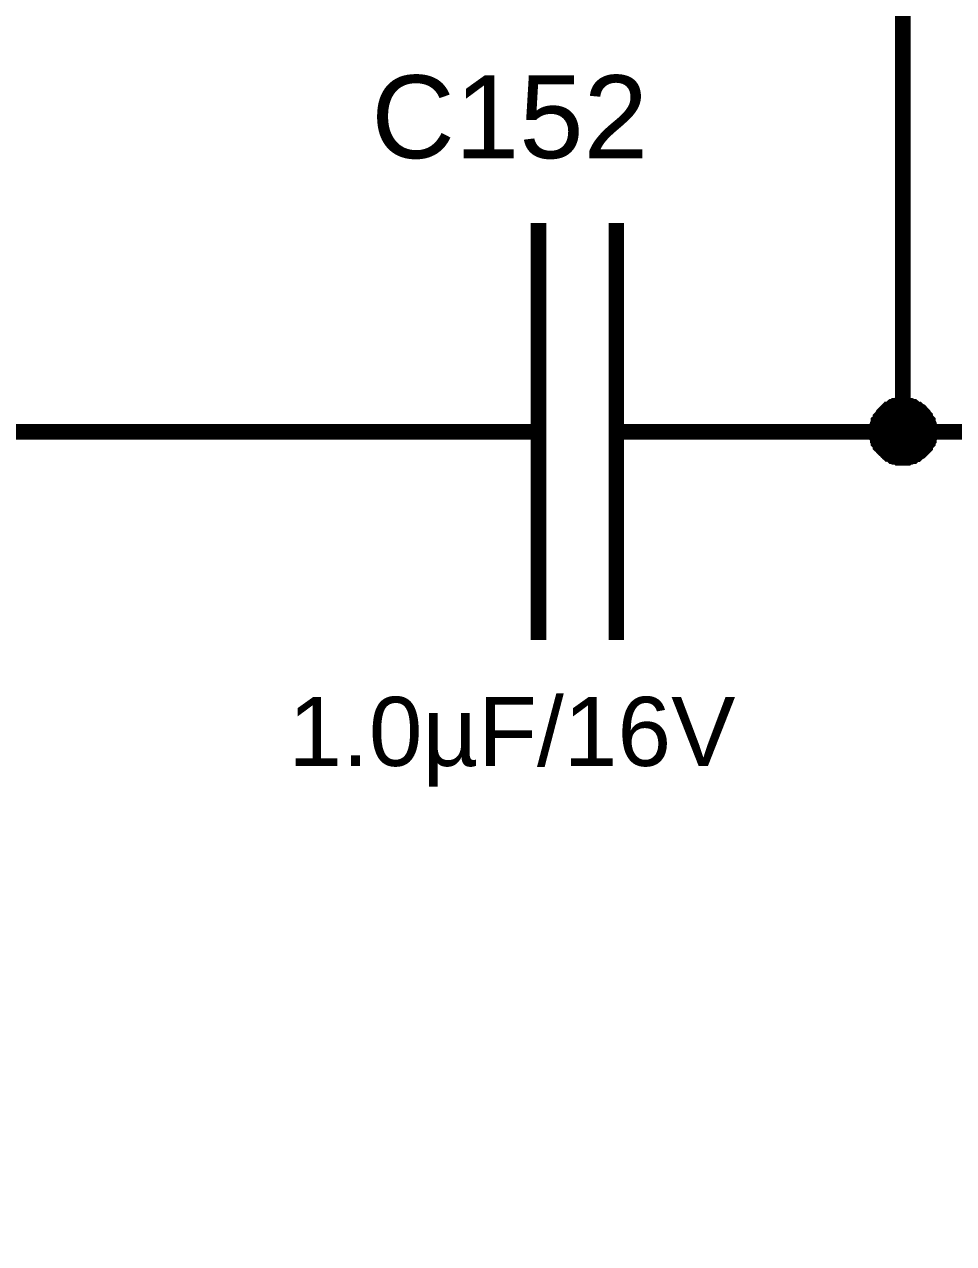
# Model space of a CAD drawing. Header units: millimetres. Extents: x -2024 to 917, y -725 to 13.
# Drawn here: x 742.59 to 760.41, y -391.87 to -368.48 of the extents above; entities that cross this region are included whole.
import ezdxf

# ---------------------------------------------------------------- set-up
doc = ezdxf.new("R2010")
doc.units = ezdxf.units.MM
doc.layers.add('Sheet', color=255, linetype='Continuous')
doc.styles.get("Standard").update_dxf_attribs({"font": 'arial.ttf'})

msp = doc.modelspace()

# ---------------------------------------------------------------- linework, layer by layer
at = {"layer": 'Sheet'}
for points, const_width in [([(694.474, -358.796), (694.474, -366.297), (699.472, -366.297), (699.472, -400.044), (741.942, -400.044), (741.942, -376.299), (749.44, -376.299)], 0.3), ([(759.437, -361.297), (759.437, -376.299), (761.936, -376.299)], 0.3), ([(752.452, -380.29), (752.452, -372.292)], 0.3), ([(753.942, -380.29), (753.942, -372.292)], 0.3), ([(758.94, -376.299), (758.94, -376.266), (758.94, -376.249), (758.94, -376.216), (758.957, -376.2), (758.957, -376.166), (758.957, -376.15), (758.973, -376.117), (758.973, -376.1), (758.99, -376.084), (759.006, -376.051), (759.006, -376.034), (759.023, -376.017), (759.039, -376.001), (759.056, -375.968), (759.072, -375.951), (759.089, -375.935), (759.106, -375.918), (759.122, -375.901), (759.139, -375.885), (759.155, -375.868), (759.172, -375.868), (759.205, -375.852), (759.221, -375.835), (759.238, -375.819), (759.271, -375.819), (759.288, -375.802), (759.304, -375.802), (759.337, -375.802), (759.354, -375.786), (759.387, -375.786), (759.403, -375.786), (759.437, -375.786)], 0.3), ([(758.94, -376.299), (758.94, -376.266), (758.94, -376.249), (758.94, -376.216), (758.957, -376.2), (758.957, -376.166), (758.957, -376.15), (758.973, -376.117), (758.973, -376.1), (758.99, -376.084), (759.006, -376.051), (759.006, -376.034), (759.023, -376.017), (759.039, -376.001), (759.056, -375.968), (759.072, -375.951), (759.089, -375.935), (759.106, -375.918), (759.122, -375.901), (759.139, -375.885), (759.155, -375.868), (759.172, -375.868), (759.205, -375.852), (759.221, -375.835), (759.238, -375.819), (759.271, -375.819), (759.288, -375.802), (759.304, -375.802), (759.337, -375.802), (759.354, -375.786), (759.387, -375.786), (759.403, -375.786), (759.437, -375.786)], 0.3), ([(758.94, -376.299), (758.94, -376.266), (758.94, -376.249), (758.94, -376.216), (758.957, -376.2), (758.957, -376.166), (758.957, -376.15), (758.973, -376.117), (758.973, -376.1), (758.99, -376.084), (759.006, -376.051), (759.006, -376.034), (759.023, -376.017), (759.039, -376.001), (759.056, -375.968), (759.072, -375.951), (759.089, -375.935), (759.106, -375.918), (759.122, -375.901), (759.139, -375.885), (759.155, -375.868), (759.172, -375.868), (759.205, -375.852), (759.221, -375.835), (759.238, -375.819), (759.271, -375.819), (759.288, -375.802), (759.304, -375.802), (759.337, -375.802), (759.354, -375.786), (759.387, -375.786), (759.403, -375.786), (759.437, -375.786)], 0.3), ([(758.94, -376.299), (758.94, -376.266), (758.94, -376.249), (758.94, -376.216), (758.957, -376.2), (758.957, -376.166), (758.957, -376.15), (758.973, -376.117), (758.973, -376.1), (758.99, -376.084), (759.006, -376.051), (759.006, -376.034), (759.023, -376.017), (759.039, -376.001), (759.056, -375.968), (759.072, -375.951), (759.089, -375.935), (759.106, -375.918), (759.122, -375.901), (759.139, -375.885), (759.155, -375.868), (759.172, -375.868), (759.205, -375.852), (759.221, -375.835), (759.238, -375.819), (759.271, -375.819), (759.288, -375.802), (759.304, -375.802), (759.337, -375.802), (759.354, -375.786), (759.387, -375.786), (759.403, -375.786), (759.437, -375.786)], 0.3), ([(758.94, -376.299), (758.94, -376.266), (758.94, -376.249), (758.94, -376.216), (758.957, -376.2), (758.957, -376.166), (758.957, -376.15), (758.973, -376.117), (758.973, -376.1), (758.99, -376.084), (759.006, -376.051), (759.006, -376.034), (759.023, -376.017), (759.039, -376.001), (759.056, -375.968), (759.072, -375.951), (759.089, -375.935), (759.106, -375.918), (759.122, -375.901), (759.139, -375.885), (759.155, -375.868), (759.172, -375.868), (759.205, -375.852), (759.221, -375.835), (759.238, -375.819), (759.271, -375.819), (759.288, -375.802), (759.304, -375.802), (759.337, -375.802), (759.354, -375.786), (759.387, -375.786), (759.403, -375.786), (759.437, -375.786)], 0.0991), ([(758.94, -376.299), (758.94, -376.266), (758.94, -376.249), (758.94, -376.216), (758.957, -376.2), (758.957, -376.166), (758.957, -376.15), (758.973, -376.117), (758.973, -376.1), (758.99, -376.084), (759.006, -376.051), (759.006, -376.034), (759.023, -376.017), (759.039, -376.001), (759.056, -375.968), (759.072, -375.951), (759.089, -375.935), (759.106, -375.918), (759.122, -375.901), (759.139, -375.885), (759.155, -375.868), (759.172, -375.868), (759.205, -375.852), (759.221, -375.835), (759.238, -375.819), (759.271, -375.819), (759.288, -375.802), (759.304, -375.802), (759.337, -375.802), (759.354, -375.786), (759.387, -375.786), (759.403, -375.786), (759.437, -375.786)], 0.0991), ([(758.94, -376.299), (758.94, -376.266), (758.94, -376.249), (758.94, -376.216), (758.957, -376.2), (758.957, -376.166), (758.957, -376.15), (758.973, -376.117), (758.973, -376.1), (758.99, -376.084), (759.006, -376.051), (759.006, -376.034), (759.023, -376.017), (759.039, -376.001), (759.056, -375.968), (759.072, -375.951), (759.089, -375.935), (759.106, -375.918), (759.122, -375.901), (759.139, -375.885), (759.155, -375.868), (759.172, -375.868), (759.205, -375.852), (759.221, -375.835), (759.238, -375.819), (759.271, -375.819), (759.288, -375.802), (759.304, -375.802), (759.337, -375.802), (759.354, -375.786), (759.387, -375.786), (759.403, -375.786), (759.437, -375.786)], 0.0991), ([(758.94, -376.299), (758.94, -376.266), (758.94, -376.249), (758.94, -376.216), (758.957, -376.2), (758.957, -376.166), (758.957, -376.15), (758.973, -376.117), (758.973, -376.1), (758.99, -376.084), (759.006, -376.051), (759.006, -376.034), (759.023, -376.017), (759.039, -376.001), (759.056, -375.968), (759.072, -375.951), (759.089, -375.935), (759.106, -375.918), (759.122, -375.901), (759.139, -375.885), (759.155, -375.868), (759.172, -375.868), (759.205, -375.852), (759.221, -375.835), (759.238, -375.819), (759.271, -375.819), (759.288, -375.802), (759.304, -375.802), (759.337, -375.802), (759.354, -375.786), (759.387, -375.786), (759.403, -375.786), (759.437, -375.786)], 0.0991), ([(759.437, -375.786), (759.437, -375.786)], 0.3), ([(759.437, -375.786), (759.47, -375.786), (759.486, -375.786), (759.519, -375.786), (759.536, -375.802), (759.569, -375.802), (759.586, -375.802), (759.619, -375.819), (759.635, -375.819), (759.652, -375.835), (759.685, -375.852), (759.701, -375.868), (759.718, -375.868), (759.735, -375.885), (759.768, -375.901), (759.784, -375.918), (759.801, -375.935), (759.817, -375.951), (759.834, -375.968), (759.85, -376.001), (759.867, -376.017), (759.867, -376.034), (759.883, -376.051), (759.9, -376.084), (759.917, -376.1), (759.917, -376.117), (759.933, -376.15), (759.933, -376.166), (759.933, -376.2), (759.95, -376.216), (759.95, -376.249), (759.95, -376.266), (759.95, -376.299)], 0.3), ([(759.437, -375.786), (759.437, -375.786)], 0.3), ([(759.437, -375.786), (759.47, -375.786), (759.486, -375.786), (759.519, -375.786), (759.536, -375.802), (759.569, -375.802), (759.586, -375.802), (759.619, -375.819), (759.635, -375.819), (759.652, -375.835), (759.685, -375.852), (759.701, -375.868), (759.718, -375.868), (759.735, -375.885), (759.768, -375.901), (759.784, -375.918), (759.801, -375.935), (759.817, -375.951), (759.834, -375.968), (759.85, -376.001), (759.867, -376.017), (759.867, -376.034), (759.883, -376.051), (759.9, -376.084), (759.917, -376.1), (759.917, -376.117), (759.933, -376.15), (759.933, -376.166), (759.933, -376.2), (759.95, -376.216), (759.95, -376.249), (759.95, -376.266), (759.95, -376.299)], 0.3), ([(759.437, -375.786), (759.437, -375.786)], 0.3), ([(759.437, -375.786), (759.47, -375.786), (759.486, -375.786), (759.519, -375.786), (759.536, -375.802), (759.569, -375.802), (759.586, -375.802), (759.619, -375.819), (759.635, -375.819), (759.652, -375.835), (759.685, -375.852), (759.701, -375.868), (759.718, -375.868), (759.735, -375.885), (759.768, -375.901), (759.784, -375.918), (759.801, -375.935), (759.817, -375.951), (759.834, -375.968), (759.85, -376.001), (759.867, -376.017), (759.867, -376.034), (759.883, -376.051), (759.9, -376.084), (759.917, -376.1), (759.917, -376.117), (759.933, -376.15), (759.933, -376.166), (759.933, -376.2), (759.95, -376.216), (759.95, -376.249), (759.95, -376.266), (759.95, -376.299)], 0.3), ([(759.437, -375.786), (759.437, -375.786)], 0.3), ([(759.437, -375.786), (759.47, -375.786), (759.486, -375.786), (759.519, -375.786), (759.536, -375.802), (759.569, -375.802), (759.586, -375.802), (759.619, -375.819), (759.635, -375.819), (759.652, -375.835), (759.685, -375.852), (759.701, -375.868), (759.718, -375.868), (759.735, -375.885), (759.768, -375.901), (759.784, -375.918), (759.801, -375.935), (759.817, -375.951), (759.834, -375.968), (759.85, -376.001), (759.867, -376.017), (759.867, -376.034), (759.883, -376.051), (759.9, -376.084), (759.917, -376.1), (759.917, -376.117), (759.933, -376.15), (759.933, -376.166), (759.933, -376.2), (759.95, -376.216), (759.95, -376.249), (759.95, -376.266), (759.95, -376.299)], 0.3), ([(759.437, -375.786), (759.437, -375.786)], 0.0991), ([(759.437, -375.786), (759.47, -375.786), (759.486, -375.786), (759.519, -375.786), (759.536, -375.802), (759.569, -375.802), (759.586, -375.802), (759.619, -375.819), (759.635, -375.819), (759.652, -375.835), (759.685, -375.852), (759.701, -375.868), (759.718, -375.868), (759.735, -375.885), (759.768, -375.901), (759.784, -375.918), (759.801, -375.935), (759.817, -375.951), (759.834, -375.968), (759.85, -376.001), (759.867, -376.017), (759.867, -376.034), (759.883, -376.051), (759.9, -376.084), (759.917, -376.1), (759.917, -376.117), (759.933, -376.15), (759.933, -376.166), (759.933, -376.2), (759.95, -376.216), (759.95, -376.249), (759.95, -376.266), (759.95, -376.299)], 0.0991), ([(759.437, -375.786), (759.437, -375.786)], 0.0991), ([(759.437, -375.786), (759.47, -375.786), (759.486, -375.786), (759.519, -375.786), (759.536, -375.802), (759.569, -375.802), (759.586, -375.802), (759.619, -375.819), (759.635, -375.819), (759.652, -375.835), (759.685, -375.852), (759.701, -375.868), (759.718, -375.868), (759.735, -375.885), (759.768, -375.901), (759.784, -375.918), (759.801, -375.935), (759.817, -375.951), (759.834, -375.968), (759.85, -376.001), (759.867, -376.017), (759.867, -376.034), (759.883, -376.051), (759.9, -376.084), (759.917, -376.1), (759.917, -376.117), (759.933, -376.15), (759.933, -376.166), (759.933, -376.2), (759.95, -376.216), (759.95, -376.249), (759.95, -376.266), (759.95, -376.299)], 0.0991), ([(759.437, -375.786), (759.437, -375.786)], 0.0991), ([(759.437, -375.786), (759.47, -375.786), (759.486, -375.786), (759.519, -375.786), (759.536, -375.802), (759.569, -375.802), (759.586, -375.802), (759.619, -375.819), (759.635, -375.819), (759.652, -375.835), (759.685, -375.852), (759.701, -375.868), (759.718, -375.868), (759.735, -375.885), (759.768, -375.901), (759.784, -375.918), (759.801, -375.935), (759.817, -375.951), (759.834, -375.968), (759.85, -376.001), (759.867, -376.017), (759.867, -376.034), (759.883, -376.051), (759.9, -376.084), (759.917, -376.1), (759.917, -376.117), (759.933, -376.15), (759.933, -376.166), (759.933, -376.2), (759.95, -376.216), (759.95, -376.249), (759.95, -376.266), (759.95, -376.299)], 0.0991), ([(759.437, -375.786), (759.437, -375.786)], 0.0991), ([(759.437, -375.786), (759.47, -375.786), (759.486, -375.786), (759.519, -375.786), (759.536, -375.802), (759.569, -375.802), (759.586, -375.802), (759.619, -375.819), (759.635, -375.819), (759.652, -375.835), (759.685, -375.852), (759.701, -375.868), (759.718, -375.868), (759.735, -375.885), (759.768, -375.901), (759.784, -375.918), (759.801, -375.935), (759.817, -375.951), (759.834, -375.968), (759.85, -376.001), (759.867, -376.017), (759.867, -376.034), (759.883, -376.051), (759.9, -376.084), (759.917, -376.1), (759.917, -376.117), (759.933, -376.15), (759.933, -376.166), (759.933, -376.2), (759.95, -376.216), (759.95, -376.249), (759.95, -376.266), (759.95, -376.299)], 0.0991), ([(752.452, -376.299), (749.44, -376.299)], 0.3), ([(753.942, -376.299), (756.937, -376.299)], 0.3), ([(756.937, -376.299), (759.437, -376.299)], 0.3), ([(759.437, -376.796), (759.403, -376.796), (759.387, -376.796), (759.354, -376.796), (759.337, -376.779), (759.304, -376.779), (759.288, -376.779), (759.271, -376.763), (759.238, -376.763), (759.221, -376.746), (759.205, -376.729), (759.172, -376.729), (759.155, -376.713), (759.139, -376.696), (759.122, -376.68), (759.106, -376.663), (759.089, -376.647), (759.072, -376.63), (759.056, -376.614), (759.039, -376.597), (759.023, -376.58), (759.006, -376.564), (759.006, -376.531), (758.99, -376.514), (758.973, -376.498), (758.973, -376.464), (758.957, -376.448), (758.957, -376.431), (758.957, -376.398), (758.94, -376.382), (758.94, -376.349), (758.94, -376.332), (758.94, -376.299)], 0.3), ([(758.94, -376.299), (758.94, -376.299)], 0.3), ([(759.437, -376.796), (759.403, -376.796), (759.387, -376.796), (759.354, -376.796), (759.337, -376.779), (759.304, -376.779), (759.288, -376.779), (759.271, -376.763), (759.238, -376.763), (759.221, -376.746), (759.205, -376.729), (759.172, -376.729), (759.155, -376.713), (759.139, -376.696), (759.122, -376.68), (759.106, -376.663), (759.089, -376.647), (759.072, -376.63), (759.056, -376.614), (759.039, -376.597), (759.023, -376.58), (759.006, -376.564), (759.006, -376.531), (758.99, -376.514), (758.973, -376.498), (758.973, -376.464), (758.957, -376.448), (758.957, -376.431), (758.957, -376.398), (758.94, -376.382), (758.94, -376.349), (758.94, -376.332), (758.94, -376.299)], 0.3), ([(758.94, -376.299), (758.94, -376.299)], 0.3), ([(759.437, -376.796), (759.403, -376.796), (759.387, -376.796), (759.354, -376.796), (759.337, -376.779), (759.304, -376.779), (759.288, -376.779), (759.271, -376.763), (759.238, -376.763), (759.221, -376.746), (759.205, -376.729), (759.172, -376.729), (759.155, -376.713), (759.139, -376.696), (759.122, -376.68), (759.106, -376.663), (759.089, -376.647), (759.072, -376.63), (759.056, -376.614), (759.039, -376.597), (759.023, -376.58), (759.006, -376.564), (759.006, -376.531), (758.99, -376.514), (758.973, -376.498), (758.973, -376.464), (758.957, -376.448), (758.957, -376.431), (758.957, -376.398), (758.94, -376.382), (758.94, -376.349), (758.94, -376.332), (758.94, -376.299)], 0.3), ([(758.94, -376.299), (758.94, -376.299)], 0.3), ([(759.437, -376.796), (759.403, -376.796), (759.387, -376.796), (759.354, -376.796), (759.337, -376.779), (759.304, -376.779), (759.288, -376.779), (759.271, -376.763), (759.238, -376.763), (759.221, -376.746), (759.205, -376.729), (759.172, -376.729), (759.155, -376.713), (759.139, -376.696), (759.122, -376.68), (759.106, -376.663), (759.089, -376.647), (759.072, -376.63), (759.056, -376.614), (759.039, -376.597), (759.023, -376.58), (759.006, -376.564), (759.006, -376.531), (758.99, -376.514), (758.973, -376.498), (758.973, -376.464), (758.957, -376.448), (758.957, -376.431), (758.957, -376.398), (758.94, -376.382), (758.94, -376.349), (758.94, -376.332), (758.94, -376.299)], 0.3), ([(758.94, -376.299), (758.94, -376.299)], 0.3), ([(759.437, -376.796), (759.403, -376.796), (759.387, -376.796), (759.354, -376.796), (759.337, -376.779), (759.304, -376.779), (759.288, -376.779), (759.271, -376.763), (759.238, -376.763), (759.221, -376.746), (759.205, -376.729), (759.172, -376.729), (759.155, -376.713), (759.139, -376.696), (759.122, -376.68), (759.106, -376.663), (759.089, -376.647), (759.072, -376.63), (759.056, -376.614), (759.039, -376.597), (759.023, -376.58), (759.006, -376.564), (759.006, -376.531), (758.99, -376.514), (758.973, -376.498), (758.973, -376.464), (758.957, -376.448), (758.957, -376.431), (758.957, -376.398), (758.94, -376.382), (758.94, -376.349), (758.94, -376.332), (758.94, -376.299)], 0.0991), ([(758.94, -376.299), (758.94, -376.299)], 0.0991), ([(759.437, -376.796), (759.403, -376.796), (759.387, -376.796), (759.354, -376.796), (759.337, -376.779), (759.304, -376.779), (759.288, -376.779), (759.271, -376.763), (759.238, -376.763), (759.221, -376.746), (759.205, -376.729), (759.172, -376.729), (759.155, -376.713), (759.139, -376.696), (759.122, -376.68), (759.106, -376.663), (759.089, -376.647), (759.072, -376.63), (759.056, -376.614), (759.039, -376.597), (759.023, -376.58), (759.006, -376.564), (759.006, -376.531), (758.99, -376.514), (758.973, -376.498), (758.973, -376.464), (758.957, -376.448), (758.957, -376.431), (758.957, -376.398), (758.94, -376.382), (758.94, -376.349), (758.94, -376.332), (758.94, -376.299)], 0.0991), ([(758.94, -376.299), (758.94, -376.299)], 0.0991), ([(759.437, -376.796), (759.403, -376.796), (759.387, -376.796), (759.354, -376.796), (759.337, -376.779), (759.304, -376.779), (759.288, -376.779), (759.271, -376.763), (759.238, -376.763), (759.221, -376.746), (759.205, -376.729), (759.172, -376.729), (759.155, -376.713), (759.139, -376.696), (759.122, -376.68), (759.106, -376.663), (759.089, -376.647), (759.072, -376.63), (759.056, -376.614), (759.039, -376.597), (759.023, -376.58), (759.006, -376.564), (759.006, -376.531), (758.99, -376.514), (758.973, -376.498), (758.973, -376.464), (758.957, -376.448), (758.957, -376.431), (758.957, -376.398), (758.94, -376.382), (758.94, -376.349), (758.94, -376.332), (758.94, -376.299)], 0.0991), ([(758.94, -376.299), (758.94, -376.299)], 0.0991), ([(759.437, -376.796), (759.403, -376.796), (759.387, -376.796), (759.354, -376.796), (759.337, -376.779), (759.304, -376.779), (759.288, -376.779), (759.271, -376.763), (759.238, -376.763), (759.221, -376.746), (759.205, -376.729), (759.172, -376.729), (759.155, -376.713), (759.139, -376.696), (759.122, -376.68), (759.106, -376.663), (759.089, -376.647), (759.072, -376.63), (759.056, -376.614), (759.039, -376.597), (759.023, -376.58), (759.006, -376.564), (759.006, -376.531), (758.99, -376.514), (758.973, -376.498), (758.973, -376.464), (758.957, -376.448), (758.957, -376.431), (758.957, -376.398), (758.94, -376.382), (758.94, -376.349), (758.94, -376.332), (758.94, -376.299)], 0.0991), ([(758.94, -376.299), (758.94, -376.299)], 0.0991), ([(759.95, -376.299), (759.95, -376.332), (759.95, -376.349), (759.95, -376.382), (759.933, -376.398), (759.933, -376.431), (759.933, -376.448), (759.917, -376.464), (759.917, -376.498), (759.9, -376.514), (759.883, -376.531), (759.867, -376.564), (759.867, -376.58), (759.85, -376.597), (759.834, -376.614), (759.817, -376.63), (759.801, -376.647), (759.784, -376.663), (759.768, -376.68), (759.735, -376.696), (759.718, -376.713), (759.701, -376.729), (759.685, -376.729), (759.652, -376.746), (759.635, -376.763), (759.619, -376.763), (759.586, -376.779), (759.569, -376.779), (759.536, -376.779), (759.519, -376.796), (759.486, -376.796), (759.47, -376.796), (759.437, -376.796)], 0.3), ([(759.95, -376.299), (759.95, -376.332), (759.95, -376.349), (759.95, -376.382), (759.933, -376.398), (759.933, -376.431), (759.933, -376.448), (759.917, -376.464), (759.917, -376.498), (759.9, -376.514), (759.883, -376.531), (759.867, -376.564), (759.867, -376.58), (759.85, -376.597), (759.834, -376.614), (759.817, -376.63), (759.801, -376.647), (759.784, -376.663), (759.768, -376.68), (759.735, -376.696), (759.718, -376.713), (759.701, -376.729), (759.685, -376.729), (759.652, -376.746), (759.635, -376.763), (759.619, -376.763), (759.586, -376.779), (759.569, -376.779), (759.536, -376.779), (759.519, -376.796), (759.486, -376.796), (759.47, -376.796), (759.437, -376.796)], 0.3), ([(759.95, -376.299), (759.95, -376.332), (759.95, -376.349), (759.95, -376.382), (759.933, -376.398), (759.933, -376.431), (759.933, -376.448), (759.917, -376.464), (759.917, -376.498), (759.9, -376.514), (759.883, -376.531), (759.867, -376.564), (759.867, -376.58), (759.85, -376.597), (759.834, -376.614), (759.817, -376.63), (759.801, -376.647), (759.784, -376.663), (759.768, -376.68), (759.735, -376.696), (759.718, -376.713), (759.701, -376.729), (759.685, -376.729), (759.652, -376.746), (759.635, -376.763), (759.619, -376.763), (759.586, -376.779), (759.569, -376.779), (759.536, -376.779), (759.519, -376.796), (759.486, -376.796), (759.47, -376.796), (759.437, -376.796)], 0.3), ([(759.95, -376.299), (759.95, -376.332), (759.95, -376.349), (759.95, -376.382), (759.933, -376.398), (759.933, -376.431), (759.933, -376.448), (759.917, -376.464), (759.917, -376.498), (759.9, -376.514), (759.883, -376.531), (759.867, -376.564), (759.867, -376.58), (759.85, -376.597), (759.834, -376.614), (759.817, -376.63), (759.801, -376.647), (759.784, -376.663), (759.768, -376.68), (759.735, -376.696), (759.718, -376.713), (759.701, -376.729), (759.685, -376.729), (759.652, -376.746), (759.635, -376.763), (759.619, -376.763), (759.586, -376.779), (759.569, -376.779), (759.536, -376.779), (759.519, -376.796), (759.486, -376.796), (759.47, -376.796), (759.437, -376.796)], 0.3), ([(759.95, -376.299), (759.95, -376.332), (759.95, -376.349), (759.95, -376.382), (759.933, -376.398), (759.933, -376.431), (759.933, -376.448), (759.917, -376.464), (759.917, -376.498), (759.9, -376.514), (759.883, -376.531), (759.867, -376.564), (759.867, -376.58), (759.85, -376.597), (759.834, -376.614), (759.817, -376.63), (759.801, -376.647), (759.784, -376.663), (759.768, -376.68), (759.735, -376.696), (759.718, -376.713), (759.701, -376.729), (759.685, -376.729), (759.652, -376.746), (759.635, -376.763), (759.619, -376.763), (759.586, -376.779), (759.569, -376.779), (759.536, -376.779), (759.519, -376.796), (759.486, -376.796), (759.47, -376.796), (759.437, -376.796)], 0.0991), ([(759.95, -376.299), (759.95, -376.332), (759.95, -376.349), (759.95, -376.382), (759.933, -376.398), (759.933, -376.431), (759.933, -376.448), (759.917, -376.464), (759.917, -376.498), (759.9, -376.514), (759.883, -376.531), (759.867, -376.564), (759.867, -376.58), (759.85, -376.597), (759.834, -376.614), (759.817, -376.63), (759.801, -376.647), (759.784, -376.663), (759.768, -376.68), (759.735, -376.696), (759.718, -376.713), (759.701, -376.729), (759.685, -376.729), (759.652, -376.746), (759.635, -376.763), (759.619, -376.763), (759.586, -376.779), (759.569, -376.779), (759.536, -376.779), (759.519, -376.796), (759.486, -376.796), (759.47, -376.796), (759.437, -376.796)], 0.0991), ([(759.95, -376.299), (759.95, -376.332), (759.95, -376.349), (759.95, -376.382), (759.933, -376.398), (759.933, -376.431), (759.933, -376.448), (759.917, -376.464), (759.917, -376.498), (759.9, -376.514), (759.883, -376.531), (759.867, -376.564), (759.867, -376.58), (759.85, -376.597), (759.834, -376.614), (759.817, -376.63), (759.801, -376.647), (759.784, -376.663), (759.768, -376.68), (759.735, -376.696), (759.718, -376.713), (759.701, -376.729), (759.685, -376.729), (759.652, -376.746), (759.635, -376.763), (759.619, -376.763), (759.586, -376.779), (759.569, -376.779), (759.536, -376.779), (759.519, -376.796), (759.486, -376.796), (759.47, -376.796), (759.437, -376.796)], 0.0991), ([(759.95, -376.299), (759.95, -376.332), (759.95, -376.349), (759.95, -376.382), (759.933, -376.398), (759.933, -376.431), (759.933, -376.448), (759.917, -376.464), (759.917, -376.498), (759.9, -376.514), (759.883, -376.531), (759.867, -376.564), (759.867, -376.58), (759.85, -376.597), (759.834, -376.614), (759.817, -376.63), (759.801, -376.647), (759.784, -376.663), (759.768, -376.68), (759.735, -376.696), (759.718, -376.713), (759.701, -376.729), (759.685, -376.729), (759.652, -376.746), (759.635, -376.763), (759.619, -376.763), (759.586, -376.779), (759.569, -376.779), (759.536, -376.779), (759.519, -376.796), (759.486, -376.796), (759.47, -376.796), (759.437, -376.796)], 0.0991), ([(759.95, -376.299), (759.95, -376.299), (759.95, -376.299), (759.95, -376.299), (759.95, -376.299), (759.95, -376.299), (759.95, -376.299), (759.95, -376.299), (759.95, -376.299), (759.95, -376.299), (759.95, -376.299), (759.95, -376.299), (759.95, -376.299), (759.95, -376.299), (759.95, -376.299), (759.95, -376.299), (759.95, -376.299), (759.95, -376.299), (759.95, -376.299), (759.95, -376.299), (759.95, -376.299), (759.95, -376.299), (759.95, -376.299), (759.95, -376.299), (759.95, -376.299), (759.95, -376.299), (759.95, -376.299), (759.95, -376.299), (759.95, -376.299), (759.95, -376.299), (759.95, -376.299), (759.95, -376.299), (759.95, -376.299)], 0.3), ([(759.95, -376.299), (759.95, -376.299)], 0.3), ([(759.95, -376.299), (759.95, -376.299), (759.95, -376.299), (759.95, -376.299), (759.95, -376.299), (759.95, -376.299), (759.95, -376.299), (759.95, -376.299), (759.95, -376.299), (759.95, -376.299), (759.95, -376.299), (759.95, -376.299), (759.95, -376.299), (759.95, -376.299), (759.95, -376.299), (759.95, -376.299), (759.95, -376.299), (759.95, -376.299), (759.95, -376.299), (759.95, -376.299), (759.95, -376.299), (759.95, -376.299), (759.95, -376.299), (759.95, -376.299), (759.95, -376.299), (759.95, -376.299), (759.95, -376.299), (759.95, -376.299), (759.95, -376.299), (759.95, -376.299), (759.95, -376.299), (759.95, -376.299), (759.95, -376.299)], 0.3), ([(759.95, -376.299), (759.95, -376.299)], 0.3), ([(759.95, -376.299), (759.95, -376.299), (759.95, -376.299), (759.95, -376.299), (759.95, -376.299), (759.95, -376.299), (759.95, -376.299), (759.95, -376.299), (759.95, -376.299), (759.95, -376.299), (759.95, -376.299), (759.95, -376.299), (759.95, -376.299), (759.95, -376.299), (759.95, -376.299), (759.95, -376.299), (759.95, -376.299), (759.95, -376.299), (759.95, -376.299), (759.95, -376.299), (759.95, -376.299), (759.95, -376.299), (759.95, -376.299), (759.95, -376.299), (759.95, -376.299), (759.95, -376.299), (759.95, -376.299), (759.95, -376.299), (759.95, -376.299), (759.95, -376.299), (759.95, -376.299), (759.95, -376.299), (759.95, -376.299)], 0.3), ([(759.95, -376.299), (759.95, -376.299)], 0.3), ([(759.95, -376.299), (759.95, -376.299), (759.95, -376.299), (759.95, -376.299), (759.95, -376.299), (759.95, -376.299), (759.95, -376.299), (759.95, -376.299), (759.95, -376.299), (759.95, -376.299), (759.95, -376.299), (759.95, -376.299), (759.95, -376.299), (759.95, -376.299), (759.95, -376.299), (759.95, -376.299), (759.95, -376.299), (759.95, -376.299), (759.95, -376.299), (759.95, -376.299), (759.95, -376.299), (759.95, -376.299), (759.95, -376.299), (759.95, -376.299), (759.95, -376.299), (759.95, -376.299), (759.95, -376.299), (759.95, -376.299), (759.95, -376.299), (759.95, -376.299), (759.95, -376.299), (759.95, -376.299), (759.95, -376.299)], 0.3), ([(759.95, -376.299), (759.95, -376.299)], 0.3), ([(759.95, -376.299), (759.95, -376.299), (759.95, -376.299), (759.95, -376.299), (759.95, -376.299), (759.95, -376.299), (759.95, -376.299), (759.95, -376.299), (759.95, -376.299), (759.95, -376.299), (759.95, -376.299), (759.95, -376.299), (759.95, -376.299), (759.95, -376.299), (759.95, -376.299), (759.95, -376.299), (759.95, -376.299), (759.95, -376.299), (759.95, -376.299), (759.95, -376.299), (759.95, -376.299), (759.95, -376.299), (759.95, -376.299), (759.95, -376.299), (759.95, -376.299), (759.95, -376.299), (759.95, -376.299), (759.95, -376.299), (759.95, -376.299), (759.95, -376.299), (759.95, -376.299), (759.95, -376.299), (759.95, -376.299)], 0.0991), ([(759.95, -376.299), (759.95, -376.299)], 0.0991), ([(759.95, -376.299), (759.95, -376.299), (759.95, -376.299), (759.95, -376.299), (759.95, -376.299), (759.95, -376.299), (759.95, -376.299), (759.95, -376.299), (759.95, -376.299), (759.95, -376.299), (759.95, -376.299), (759.95, -376.299), (759.95, -376.299), (759.95, -376.299), (759.95, -376.299), (759.95, -376.299), (759.95, -376.299), (759.95, -376.299), (759.95, -376.299), (759.95, -376.299), (759.95, -376.299), (759.95, -376.299), (759.95, -376.299), (759.95, -376.299), (759.95, -376.299), (759.95, -376.299), (759.95, -376.299), (759.95, -376.299), (759.95, -376.299), (759.95, -376.299), (759.95, -376.299), (759.95, -376.299), (759.95, -376.299)], 0.0991), ([(759.95, -376.299), (759.95, -376.299)], 0.0991), ([(759.95, -376.299), (759.95, -376.299), (759.95, -376.299), (759.95, -376.299), (759.95, -376.299), (759.95, -376.299), (759.95, -376.299), (759.95, -376.299), (759.95, -376.299), (759.95, -376.299), (759.95, -376.299), (759.95, -376.299), (759.95, -376.299), (759.95, -376.299), (759.95, -376.299), (759.95, -376.299), (759.95, -376.299), (759.95, -376.299), (759.95, -376.299), (759.95, -376.299), (759.95, -376.299), (759.95, -376.299), (759.95, -376.299), (759.95, -376.299), (759.95, -376.299), (759.95, -376.299), (759.95, -376.299), (759.95, -376.299), (759.95, -376.299), (759.95, -376.299), (759.95, -376.299), (759.95, -376.299), (759.95, -376.299)], 0.0991), ([(759.95, -376.299), (759.95, -376.299)], 0.0991), ([(759.95, -376.299), (759.95, -376.299), (759.95, -376.299), (759.95, -376.299), (759.95, -376.299), (759.95, -376.299), (759.95, -376.299), (759.95, -376.299), (759.95, -376.299), (759.95, -376.299), (759.95, -376.299), (759.95, -376.299), (759.95, -376.299), (759.95, -376.299), (759.95, -376.299), (759.95, -376.299), (759.95, -376.299), (759.95, -376.299), (759.95, -376.299), (759.95, -376.299), (759.95, -376.299), (759.95, -376.299), (759.95, -376.299), (759.95, -376.299), (759.95, -376.299), (759.95, -376.299), (759.95, -376.299), (759.95, -376.299), (759.95, -376.299), (759.95, -376.299), (759.95, -376.299), (759.95, -376.299), (759.95, -376.299)], 0.0991), ([(759.95, -376.299), (759.95, -376.299)], 0.0991)]:
    msp.add_lwpolyline(points, dxfattribs=dict(at, const_width=const_width))
at = {"layer": 'Sheet', "const_width": 0.508}
msp.add_lwpolyline([(759.189, -376.286, 1), (759.697, -376.286, 1)], format="xyb", close=True, dxfattribs=at)

# ---------------------------------------------------------------- texts
at = {"layer": 'Sheet'}
for s, height, p in [('C152', 1.5897, (749.241, -371.05)), ('1.0µF/16V', 1.3247, (747.652, -382.707))]:
    msp.add_text(s, height=height, dxfattribs=at).set_placement(p)

doc.saveas('drawing.dxf')
